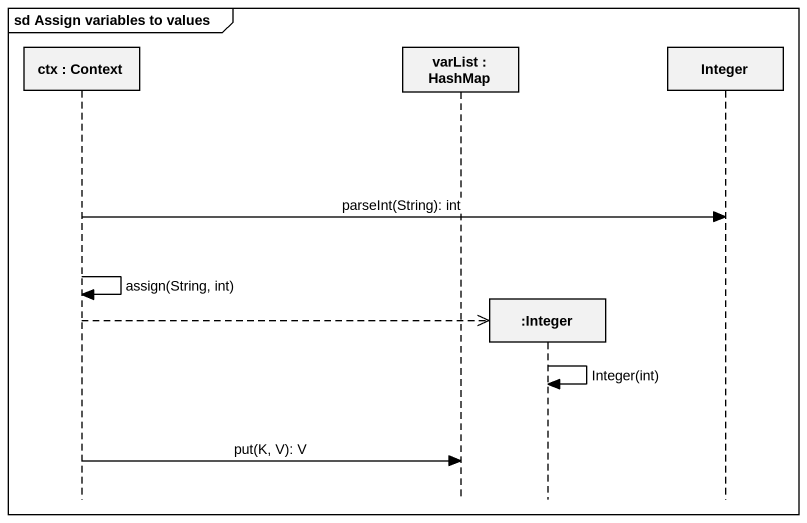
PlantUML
@startuml
mainframe sd Assign variables to values
hide footbox
participant "ctx : Context" as ctx
participant "varList : HashMap" as varList
participant ":Integer" as Integer
participant "Integer" as Integer_2

ctx -> Integer_2 : parseInt(String): int
ctx -> ctx : assign(String, int)
ctx -->> Integer **
Integer -> Integer : Integer(int)
ctx -> varList : put(K, V): V
@enduml
